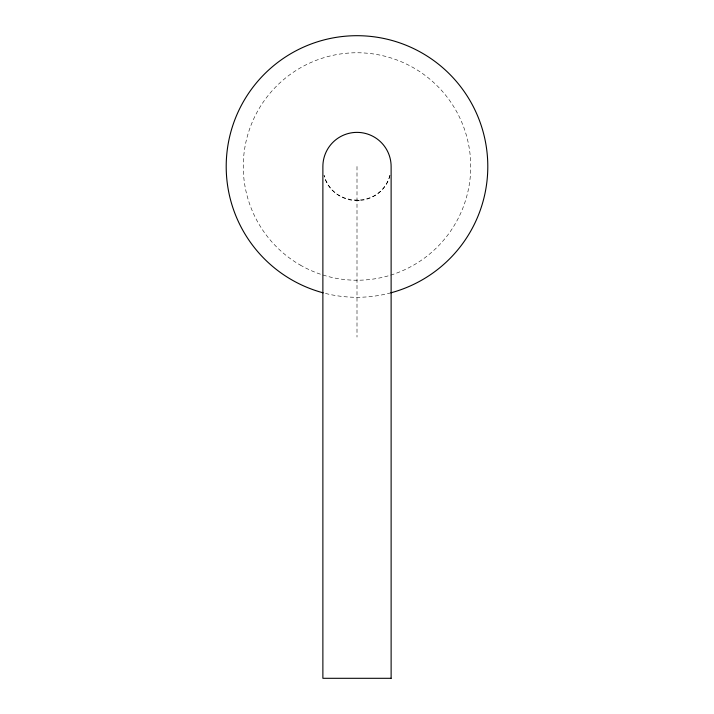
<?xml version="1.0" encoding="UTF-8"?>
<svg xmlns="http://www.w3.org/2000/svg" width="714" height="714" viewBox="0 0 714 714"><rect width="100%" height="100%" fill="white"/><g stroke="black" fill="none" stroke-linecap="round" stroke-linejoin="round"><path stroke-width="0.54" stroke-dasharray="3.57 2.68" d="M357 166.496L357 337.097M390.853 292.829A130.796 130.796 0 0 1 324.201 293.115M389.96 175.323C382.008 208.292 331.992 208.292 324.04 175.323A34.12 34.12 0 0 0 389.96 175.323M359.213 200.616L354.787 200.616L359.213 200.616M300.13 264.992A113.731 113.731 0 0 0 470.731 166.496A113.731 113.731 0 0 0 300.13 68A113.731 113.731 0 0 0 300.13 264.992"/><path stroke-width="1.07" d="M323.147 292.829A130.796 130.796 0 0 1 249.855 91.472A130.796 130.796 0 0 1 464.145 91.472A130.796 130.796 0 0 1 390.853 292.829M391.12 678.3L322.88 678.3L322.88 166.496A34.12 34.12 0 0 1 357 132.376A34.12 34.12 0 0 1 391.12 166.496L391.12 678.3"/></g></svg>
